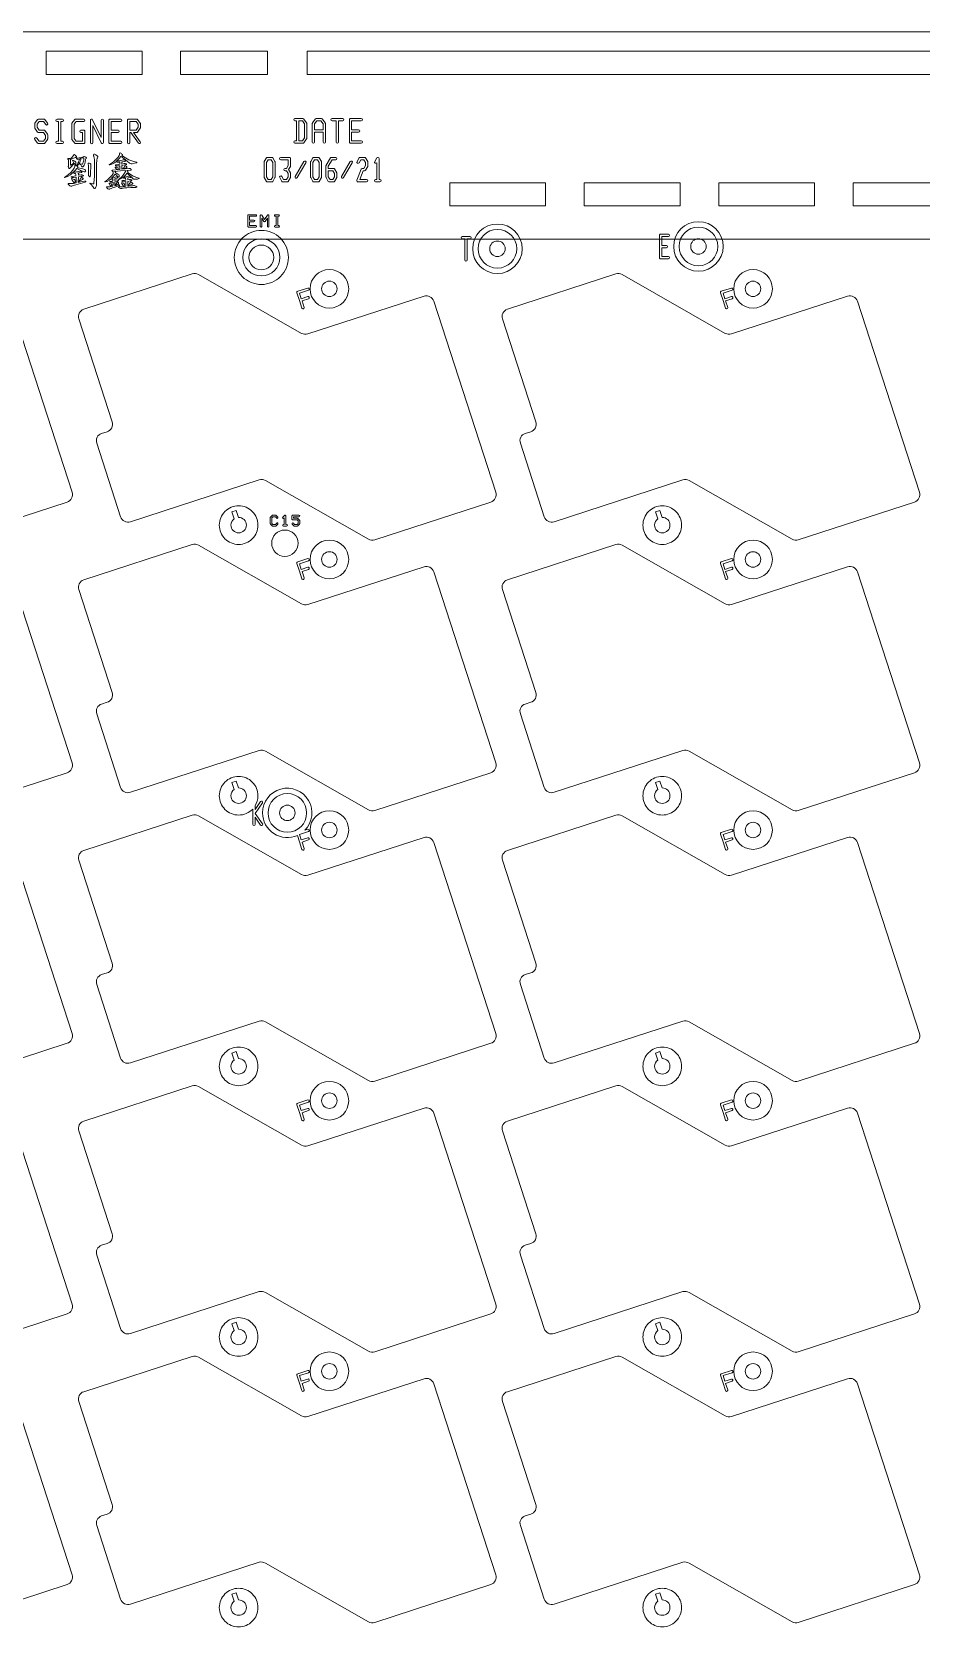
# Model space of a CAD drawing. Extents: x 3811 to 4077, y -444 to -307.
# Drawn here: x 4050.78 to 4056.54, y -376.53 to -366.2 of the extents above; entities that cross this region are included whole.
import ezdxf

# ---------------------------------------------------------------- set-up
doc = ezdxf.new("R2010")
doc.units = 0
doc.layers.get('0').update_dxf_attribs({"lineweight": 9})
doc.layers.add('備註', color=1, linetype='Continuous', lineweight=9)

msp = doc.modelspace()

# ---------------------------------------------------------------- linework, layer by layer
for p, q in [((4050.965, -366.927), (4050.948, -366.927)), ((4052.503, -366.924), (4052.486, -366.924)), ((4052.37, -367.467), (4052.358, -367.467))]:
    msp.add_line(p, q)
at = {"linetype": 'Continuous'}
for points in [[(4065.137, -366.205), (4039.737, -366.205), (4039.737, -366.48, -0.414215), (4039.862, -366.605, -0.414215), (4039.737, -366.73), (4039.737, -367.205, 0.044688), (4039.687, -367.246), (4039.687, -367.764, 0.044688), (4039.737, -367.804), (4039.737, -386.205, 0.044688), (4039.687, -386.246), (4039.687, -386.764, 0.044688), (4039.737, -386.804), (4039.737, -405.205, 0.044688)], [(4050.948, -366.927, -1), (4050.948, -366.912), (4050.957, -366.912), (4050.957, -366.783), (4050.948, -366.783, -1), (4050.948, -366.768), (4050.965, -366.768), (4050.982, -366.768, -1), (4050.982, -366.783), (4050.972, -366.783), (4050.972, -366.912), (4050.982, -366.912, -1), (4050.982, -366.927), (4050.965, -366.927)], [(4051.163, -366.92), (4051.163, -366.776, -0.798609), (4051.177, -366.773), (4051.232, -366.887)], [(4051.178, -366.809), (4051.178, -366.92, -1), (4051.163, -366.92)], [(4051.232, -366.887), (4051.232, -366.776, -1), (4051.247, -366.776), (4051.247, -366.92, -0.798609), (4051.233, -366.923), (4051.178, -366.809)], [(4051.403, -366.92), (4051.403, -366.848), (4051.403, -366.776, -0.414241), (4051.41, -366.768), (4051.462, -366.768, -0.241871), (4051.468, -366.771), (4051.486, -366.795, -0.159337), (4051.487, -366.8), (4051.487, -366.824, -0.159331), (4051.486, -366.828), (4051.468, -366.852, -0.241867), (4051.462, -366.855), (4051.442, -366.855)], [(4052.486, -366.924, -1), (4052.486, -366.909), (4052.496, -366.909), (4052.496, -366.78), (4052.486, -366.78, -1), (4052.486, -366.765), (4052.503, -366.765), (4052.538, -366.765, -0.241871), (4052.544, -366.768), (4052.561, -366.792, -0.159337), (4052.563, -366.796), (4052.563, -366.893, -0.159331), (4052.561, -366.897), (4052.544, -366.921, -0.241867), (4052.538, -366.924), (4052.503, -366.924)], [(4052.598, -366.917), (4052.598, -366.845), (4052.598, -366.796, -0.159331), (4052.6, -366.792), (4052.617, -366.768, -0.241867), (4052.623, -366.765), (4052.658, -366.765, -0.241871), (4052.664, -366.768), (4052.681, -366.792, -0.159337), (4052.683, -366.796), (4052.683, -366.845)], [(4051.442, -366.855), (4051.486, -366.915, -1), (4051.474, -366.924), (4051.424, -366.855), (4051.418, -366.855), (4051.418, -366.92, -1), (4051.403, -366.92)], [(4052.683, -366.845), (4052.683, -366.917, -1), (4052.668, -366.917), (4052.668, -366.852), (4052.613, -366.852), (4052.613, -366.917, -1), (4052.598, -366.917)], [(4051.018, -367.026), (4051.018, -367.024), (4051.019, -367.023), (4051.023, -367.023), (4051.028, -367.024), (4051.032, -367.027), (4051.04, -367.02), (4051.043, -367.017, 0.089149), (4051.056, -366.999), (4051.057, -366.998), (4051.059, -366.998), (4051.064, -367.001), (4051.07, -367.006), (4051.074, -367.01), (4051.074, -367.013), (4051.071, -367.015, -0.051162), (4051.065, -367.017), (4051.05, -367.024), (4051.04, -367.028), (4051.035, -367.03, -0.042624), (4051.035, -367.034), (4051.034, -367.052), (4051.034, -367.065), (4051.035, -367.066), (4051.037, -367.066), (4051.049, -367.057), (4051.057, -367.051), (4051.051, -367.042), (4051.049, -367.039), (4051.048, -367.038), (4051.048, -367.036), (4051.049, -367.036), (4051.049, -367.036, -0.080511), (4051.055, -367.037, -0.087223), (4051.068, -367.046, -0.219546), (4051.07, -367.054), (4051.07, -367.057, -0.222353), (4051.066, -367.062), (4051.065, -367.062), (4051.064, -367.061), (4051.062, -367.059), (4051.059, -367.055)], [(4051.059, -367.055), (4051.033, -367.084), (4051.031, -367.086), (4051.028, -367.088), (4051.025, -367.088), (4051.023, -367.087, -0.049835), (4051.021, -367.082), (4051.019, -367.078, -0.143329), (4051.02, -367.074), (4051.021, -367.073), (4051.022, -367.064), (4051.022, -367.039), (4051.021, -367.032), (4051.019, -367.029), (4051.018, -367.027), (4051.018, -367.026)], [(4051.073, -367.024), (4051.073, -367.023), (4051.073, -367.022), (4051.075, -367.022), (4051.08, -367.022), (4051.09, -367.02), (4051.105, -367.016), (4051.116, -367.013), (4051.121, -367.01), (4051.122, -367.01), (4051.123, -367.01, -0.039529), (4051.134, -367.015), (4051.137, -367.019), (4051.137, -367.021), (4051.136, -367.022), (4051.134, -367.025), (4051.132, -367.03), (4051.13, -367.044), (4051.127, -367.057), (4051.124, -367.066), (4051.119, -367.072), (4051.117, -367.074, -0.178377), (4051.11, -367.077), (4051.107, -367.074), (4051.106, -367.072, 0.063091), (4051.095, -367.058), (4051.095, -367.057), (4051.096, -367.057), (4051.096, -367.057), (4051.108, -367.06), (4051.111, -367.06), (4051.112, -367.059), (4051.114, -367.055), (4051.117, -367.047), (4051.119, -367.041, 0.066167), (4051.12, -367.022), (4051.118, -367.02), (4051.113, -367.02), (4051.104, -367.022), (4051.098, -367.023)], [(4051.098, -367.023), (4051.1, -367.026), (4051.102, -367.028), (4051.102, -367.03, -0.138676), (4051.101, -367.032), (4051.099, -367.036), (4051.098, -367.04), (4051.095, -367.049), (4051.093, -367.053, -0.107401), (4051.083, -367.065), (4051.081, -367.067), (4051.077, -367.07), (4051.074, -367.07), (4051.073, -367.069), (4051.073, -367.069), (4051.074, -367.068), (4051.074, -367.068, 0.08446), (4051.083, -367.054, 0.084161), (4051.09, -367.036), (4051.091, -367.033), (4051.092, -367.027), (4051.092, -367.026)], [(4051.092, -367.026), (4051.087, -367.028, -0.271882), (4051.077, -367.027), (4051.075, -367.025), (4051.073, -367.024)], [(4051.332, -367.042), (4051.319, -367.051), (4051.301, -367.06), (4051.289, -367.065), (4051.285, -367.065), (4051.284, -367.064), (4051.284, -367.063), (4051.285, -367.062), (4051.294, -367.058), (4051.312, -367.044), (4051.33, -367.028), (4051.342, -367.014), (4051.349, -367.004), (4051.351, -366.997), (4051.351, -366.99), (4051.353, -366.987), (4051.355, -366.987, -0.191411), (4051.37, -366.998), (4051.37, -367), (4051.369, -367.002), (4051.366, -367.005)], [(4051.332, -367.041), (4051.334, -367.041), (4051.336, -367.04, 0.033993), (4051.361, -367.036, 0.049633), (4051.376, -367.032, -0.211158), (4051.387, -367.035), (4051.389, -367.035), (4051.391, -367.037), (4051.391, -367.039), (4051.39, -367.041), (4051.388, -367.041), (4051.386, -367.042), (4051.372, -367.045), (4051.367, -367.045), (4051.366, -367.059)], [(4052.887, -367.164), (4052.915, -367.093, -0.310671), (4052.922, -367.088), (4052.932, -367.088), (4052.943, -367.069), (4052.943, -367.049), (4052.932, -367.031), (4052.913, -367.031), (4052.901, -367.051, -1), (4052.888, -367.043), (4052.902, -367.02, -0.267143), (4052.908, -367.016), (4052.936, -367.016, -0.267143), (4052.943, -367.02), (4052.957, -367.043, -0.13403), (4052.958, -367.047), (4052.958, -367.071, -0.13403), (4052.957, -367.075), (4052.943, -367.099, -0.267143), (4052.936, -367.103), (4052.928, -367.103), (4052.905, -367.16)], [(4053.002, -367.043), (4053.016, -367.02, -0.76611), (4053.03, -367.023), (4053.03, -367.16), (4053.036, -367.16, -1), (4053.036, -367.175), (4053.022, -367.175)], [(4050.995, -367.147), (4050.995, -367.146), (4050.996, -367.145), (4050.998, -367.144), (4051.005, -367.139), (4051.021, -367.127), (4051.036, -367.113), (4051.049, -367.098), (4051.058, -367.085), (4051.062, -367.076), (4051.062, -367.069), (4051.063, -367.067), (4051.066, -367.067, -0.069746), (4051.077, -367.073), (4051.082, -367.078), (4051.082, -367.081), (4051.08, -367.083), (4051.079, -367.084)], [(4051.084, -367.178), (4051.109, -367.173), (4051.125, -367.169), (4051.129, -367.169), (4051.133, -367.17), (4051.133, -367.174), (4051.129, -367.176), (4051.068, -367.193), (4051.068, -367.193), (4051.051, -367.198), (4051.047, -367.2), (4051.044, -367.202), (4051.04, -367.203), (4051.036, -367.203), (4051.031, -367.2), (4051.023, -367.194), (4051.019, -367.189), (4051.019, -367.186), (4051.021, -367.185), (4051.024, -367.185), (4051.034, -367.186, 0.046266), (4051.072, -367.181), (4051.071, -367.144), (4051.054, -367.147), (4051.049, -367.147, -0.048013), (4051.041, -367.145), (4051.039, -367.143), (4051.039, -367.141), (4051.043, -367.14), (4051.046, -367.139), (4051.059, -367.137), (4051.07, -367.135), (4051.07, -367.13, 0.189317), (4051.067, -367.122), (4051.066, -367.12), (4051.066, -367.12), (4051.061, -367.12, -0.232911), (4051.051, -367.116), (4051.051, -367.114)], [(4051.079, -367.084), (4051.107, -367.088), (4051.12, -367.092), (4051.127, -367.095), (4051.13, -367.097, -0.200226), (4051.133, -367.108), (4051.13, -367.11), (4051.126, -367.11), (4051.124, -367.11), (4051.117, -367.107), (4051.101, -367.1), (4051.093, -367.096), (4051.075, -367.088), (4051.064, -367.101), (4051.051, -367.114)], [(4051.051, -367.114), (4051.053, -367.113), (4051.056, -367.113, 0.034872), (4051.079, -367.109, 0.050913), (4051.094, -367.105, -0.213542), (4051.104, -367.107), (4051.106, -367.108), (4051.108, -367.11), (4051.108, -367.112), (4051.106, -367.113), (4051.105, -367.113), (4051.103, -367.114), (4051.089, -367.117), (4051.083, -367.118)], [(4051.086, -367.132), (4051.102, -367.128), (4051.103, -367.128, -0.060866), (4051.115, -367.131), (4051.118, -367.133), (4051.118, -367.135), (4051.114, -367.137, -0.065475), (4051.106, -367.138), (4051.086, -367.141), (4051.084, -367.178)], [(4051.327, -367.119, -0.037392), (4051.341, -367.124), (4051.347, -367.127), (4051.349, -367.13, -0.206306), (4051.35, -367.138, -0.221817), (4051.347, -367.142), (4051.345, -367.142), (4051.343, -367.141), (4051.342, -367.141, -0.102773), (4051.332, -367.132), (4051.323, -367.124), (4051.311, -367.139), (4051.3, -367.151)], [(4051.405, -367.161), (4051.417, -367.159), (4051.417, -367.159, -0.060871), (4051.429, -367.162), (4051.432, -367.163), (4051.432, -367.165, -0.126485), (4051.421, -367.168), (4051.405, -367.171), (4051.405, -367.202, 0.03047), (4051.435, -367.199), (4051.444, -367.197), (4051.446, -367.197), (4051.451, -367.199, -0.14816), (4051.463, -367.206), (4051.463, -367.209), (4051.458, -367.211), (4051.425, -367.21), (4051.399, -367.212, 0.061795), (4051.367, -367.217), (4051.364, -367.218, -0.139723), (4051.354, -367.215), (4051.35, -367.213), (4051.346, -367.21), (4051.346, -367.208), (4051.349, -367.207), (4051.36, -367.207), (4051.373, -367.206), (4051.385, -367.204), (4051.392, -367.203), (4051.393, -367.188), (4051.393, -367.172), (4051.382, -367.174), (4051.377, -367.174), (4051.374, -367.173), (4051.37, -367.172), (4051.367, -367.17), (4051.367, -367.168), (4051.371, -367.166), (4051.384, -367.165), (4051.392, -367.164), (4051.391, -367.151), (4051.388, -367.151), (4051.382, -367.151), (4051.377, -367.15), (4051.374, -367.148), (4051.373, -367.147), (4051.371, -367.148), (4051.358, -367.155), (4051.35, -367.159), (4051.347, -367.159), (4051.346, -367.159), (4051.346, -367.158), (4051.346, -367.157), (4051.352, -367.154), (4051.364, -367.143), (4051.376, -367.13), (4051.384, -367.119), (4051.387, -367.114, 0.187366), (4051.39, -367.101)], [(4051.366, -367.059), (4051.382, -367.056), (4051.382, -367.056, -0.060909), (4051.394, -367.058), (4051.397, -367.06), (4051.397, -367.062), (4051.394, -367.064, -0.079211), (4051.386, -367.065), (4051.366, -367.068), (4051.366, -367.093), (4051.411, -367.087), (4051.414, -367.087), (4051.42, -367.089), (4051.424, -367.092), (4051.428, -367.095), (4051.428, -367.098), (4051.424, -367.099), (4051.399, -367.1)], [(4051.376, -367.145, 0.032472), (4051.398, -367.141, 0.045883), (4051.412, -367.138, -0.208287), (4051.422, -367.14), (4051.423, -367.141), (4051.425, -367.143), (4051.425, -367.144), (4051.424, -367.145), (4051.422, -367.146), (4051.421, -367.146), (4051.406, -367.149), (4051.405, -367.161)], [(4053.022, -367.175), (4053.008, -367.175, -1), (4053.008, -367.16), (4053.015, -367.16), (4053.015, -367.051, -0.979801), (4053.002, -367.043)], [(4051.321, -367.2), (4051.345, -367.194), (4051.349, -367.194), (4051.351, -367.196), (4051.351, -367.198), (4051.349, -367.2), (4051.306, -367.214), (4051.306, -367.214, 0.035655), (4051.29, -367.22), (4051.288, -367.221), (4051.285, -367.222), (4051.282, -367.222), (4051.277, -367.22), (4051.27, -367.214), (4051.267, -367.209), (4051.267, -367.207), (4051.269, -367.206), (4051.271, -367.206), (4051.278, -367.206, 0.075999), (4051.288, -367.206), (4051.309, -367.202), (4051.31, -367.189), (4051.31, -367.176, -0.087316), (4051.294, -367.177), (4051.291, -367.176), (4051.289, -367.174), (4051.289, -367.172), (4051.292, -367.171), (4051.295, -367.171), (4051.309, -367.168), (4051.309, -367.157), (4051.305, -367.157), (4051.302, -367.157), (4051.298, -367.157), (4051.295, -367.156), (4051.294, -367.156), (4051.286, -367.163), (4051.271, -367.171), (4051.261, -367.175), (4051.257, -367.175), (4051.256, -367.175)], [(4051.3, -367.151, 0.047341), (4051.323, -367.144), (4051.327, -367.142), (4051.328, -367.142), (4051.335, -367.144), (4051.338, -367.145), (4051.34, -367.146), (4051.34, -367.148), (4051.337, -367.15), (4051.325, -367.153), (4051.322, -367.154), (4051.321, -367.165)], [(4051.321, -367.165, -0.028013), (4051.332, -367.162), (4051.339, -367.164), (4051.342, -367.165), (4051.344, -367.166), (4051.344, -367.168), (4051.341, -367.17, -0.054649), (4051.335, -367.171), (4051.321, -367.174), (4051.321, -367.2)], [(4052.905, -367.16), (4052.95, -367.16, -1), (4052.95, -367.175), (4052.894, -367.175, -0.529907), (4052.887, -367.164)], [(4052.262, -367.462), (4052.262, -367.392, -0.742416), (4052.271, -367.39), (4052.29, -367.418)], [(4052.272, -367.409), (4052.272, -367.462, -1), (4052.262, -367.462)], [(4052.308, -367.409), (4052.294, -367.43, -0.535214), (4052.286, -367.43), (4052.272, -367.409)], [(4052.29, -367.418), (4052.309, -367.39, -0.742402), (4052.318, -367.392), (4052.318, -367.462, -1), (4052.308, -367.462), (4052.308, -367.409)], [(4052.358, -367.467, -1), (4052.358, -367.457), (4052.365, -367.457), (4052.365, -367.397), (4052.358, -367.397, -1), (4052.358, -367.387), (4052.37, -367.387), (4052.381, -367.387, -1), (4052.381, -367.397), (4052.375, -367.397), (4052.375, -367.457), (4052.381, -367.457, -1), (4052.381, -367.467), (4052.37, -367.467)], [(4052.417, -369.347), (4052.416, -369.349, -1), (4052.408, -369.342)], [(4052.422, -369.4), (4052.412, -369.4, -1), (4052.412, -369.39), (4052.417, -369.39), (4052.417, -369.347)], [(4052.408, -369.342), (4052.418, -369.332, -0.669786), (4052.427, -369.335), (4052.427, -369.39), (4052.432, -369.39, -1), (4052.432, -369.4), (4052.422, -369.4)], [(4051.997, -371.144, -0.414215), (4052.122, -371.019, -0.414215), (4052.247, -371.144, -0.140407), (4052.228, -371.21), (4052.228, -371.234)], [(4052.213, -371.23, -0.206851), (4052.122, -371.269, -0.414215), (4051.997, -371.144)], [(4052.228, -371.282), (4052.228, -371.33, -1), (4052.213, -371.33), (4052.213, -371.23)], [(4052.228, -371.234), (4052.264, -371.181, -1), (4052.276, -371.19), (4052.229, -371.258), (4052.276, -371.325, -1), (4052.264, -371.334), (4052.228, -371.282)]]:
    msp.add_lwpolyline(points, format="xyb", dxfattribs=at)
for points in [[(4050.877, -366.48), (4050.877, -366.33), (4051.497, -366.33), (4051.497, -366.48)], [(4051.747, -366.48), (4051.747, -366.33), (4052.309, -366.33), (4052.309, -366.48)], [(4052.565, -366.48), (4052.565, -366.33), (4064.437, -366.33), (4064.437, -366.48)], [(4051.418, -366.84), (4051.459, -366.84), (4051.472, -366.821), (4051.472, -366.802), (4051.459, -366.783), (4051.418, -366.783)], [(4052.511, -366.909), (4052.534, -366.909), (4052.548, -366.89), (4052.548, -366.799), (4052.534, -366.78), (4052.511, -366.78)], [(4052.613, -366.837), (4052.668, -366.837), (4052.668, -366.799), (4052.654, -366.78), (4052.627, -366.78), (4052.613, -366.799)], [(4052.302, -367.141), (4052.313, -367.16), (4052.332, -367.16), (4052.343, -367.141), (4052.343, -367.049), (4052.332, -367.031), (4052.313, -367.031), (4052.302, -367.049)], [(4052.602, -367.141), (4052.613, -367.16), (4052.632, -367.16), (4052.643, -367.141), (4052.643, -367.049), (4052.632, -367.031), (4052.613, -367.031), (4052.602, -367.049)], [(4052.702, -367.141), (4052.713, -367.16), (4052.732, -367.16), (4052.743, -367.141), (4052.743, -367.121), (4052.732, -367.103), (4052.702, -367.103)], [(4051.04, -367.155), (4051.04, -367.155), (4051.04, -367.154), (4051.041, -367.153), (4051.044, -367.153), (4051.047, -367.154), (4051.052, -367.156), (4051.058, -367.159), (4051.06, -367.16), (4051.062, -367.162), (4051.064, -367.167), (4051.064, -367.174), (4051.06, -367.178), (4051.056, -367.178), (4051.054, -367.177), (4051.051, -367.173), (4051.045, -367.164)], [(4051.283, -367.186), (4051.283, -367.185), (4051.283, -367.185), (4051.284, -367.184), (4051.286, -367.184), (4051.288, -367.184), (4051.297, -367.187), (4051.298, -367.188), (4051.3, -367.189), (4051.301, -367.192), (4051.301, -367.197), (4051.298, -367.2), (4051.295, -367.2), (4051.293, -367.199), (4051.291, -367.197), (4051.284, -367.186)], [(4051.364, -367.183), (4051.364, -367.183), (4051.365, -367.182), (4051.366, -367.181), (4051.367, -367.181), (4051.37, -367.181), (4051.379, -367.185), (4051.381, -367.186), (4051.382, -367.187), (4051.384, -367.19), (4051.384, -367.196), (4051.381, -367.2), (4051.377, -367.2), (4051.375, -367.199), (4051.372, -367.196), (4051.368, -367.19)], [(4053.487, -367.33), (4053.487, -367.18), (4054.107, -367.18), (4054.107, -367.33)], [(4054.357, -367.33), (4054.357, -367.18), (4054.977, -367.18), (4054.977, -367.33)], [(4055.227, -367.33), (4055.227, -367.18), (4055.847, -367.18), (4055.847, -367.33)], [(4056.097, -367.33), (4056.097, -367.18), (4056.717, -367.18), (4056.717, -367.33)]]:
    msp.add_lwpolyline(points, close=True, dxfattribs=at)
for points in [[(4050.803, -366.824), (4050.803, -366.8, -0.159331), (4050.804, -366.795), (4050.822, -366.771, -0.241867), (4050.828, -366.768), (4050.862, -366.768, -0.241871), (4050.868, -366.771), (4050.886, -366.795, -1), (4050.874, -366.804), (4050.859, -366.783), (4050.831, -366.783), (4050.818, -366.802), (4050.818, -366.821), (4050.831, -366.84), (4050.862, -366.84, -0.241871), (4050.868, -366.843), (4050.886, -366.867, -0.159345), (4050.887, -366.872), (4050.887, -366.896, -0.159331), (4050.886, -366.9), (4050.868, -366.924, -0.241867), (4050.862, -366.927), (4050.828, -366.927, -0.241871), (4050.822, -366.924), (4050.804, -366.9, -1), (4050.816, -366.891), (4050.831, -366.912), (4050.859, -366.912), (4050.872, -366.893), (4050.872, -366.874), (4050.859, -366.855), (4050.828, -366.855, -0.241871), (4050.822, -366.852), (4050.804, -366.828, -0.159337)], [(4051.043, -366.896), (4051.043, -366.8, -0.159331), (4051.044, -366.795), (4051.062, -366.771, -0.241867), (4051.068, -366.768), (4051.12, -366.768, -1), (4051.12, -366.783), (4051.071, -366.783), (4051.058, -366.802), (4051.058, -366.893), (4051.071, -366.912), (4051.112, -366.912), (4051.112, -366.855), (4051.102, -366.855, -1), (4051.102, -366.84), (4051.12, -366.84, -0.414241), (4051.127, -366.848), (4051.127, -366.92, -0.414241), (4051.12, -366.927), (4051.068, -366.927, -0.241871), (4051.062, -366.924), (4051.044, -366.9, -0.159337)], [(4051.283, -366.92), (4051.283, -366.848), (4051.283, -366.776, -0.414241), (4051.29, -366.768), (4051.36, -366.768, -1), (4051.36, -366.783), (4051.298, -366.783), (4051.298, -366.84), (4051.342, -366.84, -1), (4051.342, -366.855), (4051.298, -366.855), (4051.298, -366.912), (4051.36, -366.912, -1), (4051.36, -366.927), (4051.29, -366.927, -0.414241)], [(4052.726, -366.78, -1), (4052.726, -366.765), (4052.761, -366.765), (4052.795, -366.765, -1), (4052.795, -366.78), (4052.768, -366.78), (4052.768, -366.917, -1), (4052.753, -366.917), (4052.753, -366.78)], [(4052.838, -366.917), (4052.838, -366.845), (4052.838, -366.772, -0.414241), (4052.846, -366.765), (4052.915, -366.765, -1), (4052.915, -366.78), (4052.853, -366.78), (4052.853, -366.837), (4052.898, -366.837, -1), (4052.898, -366.852), (4052.853, -366.852), (4052.853, -366.909), (4052.915, -366.909, -1), (4052.915, -366.924), (4052.846, -366.924, -0.414241)], [(4051.159, -367.184), (4051.159, -367.183), (4051.16, -367.182), (4051.161, -367.182), (4051.169, -367.185), (4051.179, -367.188), (4051.183, -367.188), (4051.185, -367.186), (4051.186, -367.182), (4051.188, -367.159), (4051.189, -367.139), (4051.189, -367.094), (4051.189, -367.055), (4051.189, -367.032), (4051.187, -367.019), (4051.186, -367.011), (4051.185, -367.009, -0.02856), (4051.183, -367.001), (4051.183, -366.999), (4051.185, -366.996), (4051.19, -366.996), (4051.198, -366.999), (4051.207, -367.005), (4051.212, -367.01, -0.172216), (4051.209, -367.018), (4051.207, -367.022), (4051.205, -367.033), (4051.203, -367.057), (4051.202, -367.101), (4051.202, -367.16), (4051.203, -367.183), (4051.203, -367.196), (4051.2, -367.205), (4051.196, -367.214), (4051.192, -367.218), (4051.19, -367.218), (4051.186, -367.215), (4051.178, -367.204), (4051.168, -367.192), (4051.161, -367.186)], [(4052.287, -367.143), (4052.287, -367.047, -0.13403), (4052.288, -367.043), (4052.302, -367.02, -0.267143), (4052.308, -367.016), (4052.336, -367.016, -0.267143), (4052.343, -367.02), (4052.357, -367.043, -0.13403), (4052.358, -367.047), (4052.358, -367.143, -0.13403), (4052.357, -367.147), (4052.343, -367.171, -0.267143), (4052.336, -367.175), (4052.308, -367.175, -0.267143), (4052.302, -367.171), (4052.288, -367.147, -0.13403)], [(4052.388, -367.147, -1), (4052.401, -367.139), (4052.413, -367.16), (4052.432, -367.16), (4052.443, -367.141), (4052.443, -367.121), (4052.432, -367.103), (4052.422, -367.103, -1), (4052.422, -367.088), (4052.432, -367.088), (4052.443, -367.069), (4052.443, -367.031), (4052.394, -367.031, -1), (4052.394, -367.016), (4052.45, -367.016, -0.414239), (4052.458, -367.023), (4052.458, -367.071, -0.13403), (4052.457, -367.075), (4052.445, -367.095), (4052.457, -367.115, -0.13403), (4052.458, -367.119), (4052.458, -367.143, -0.13403), (4052.457, -367.147), (4052.443, -367.171, -0.267143), (4052.436, -367.175), (4052.408, -367.175, -0.267143), (4052.402, -367.171)], [(4052.587, -367.143), (4052.587, -367.047, -0.13403), (4052.588, -367.043), (4052.602, -367.02, -0.267143), (4052.608, -367.016), (4052.636, -367.016, -0.267143), (4052.643, -367.02), (4052.657, -367.043, -0.13403), (4052.658, -367.047), (4052.658, -367.143, -0.13403), (4052.657, -367.147), (4052.643, -367.171, -0.267143), (4052.636, -367.175), (4052.608, -367.175, -0.267143), (4052.602, -367.171), (4052.588, -367.147, -0.13403)], [(4052.687, -367.143), (4052.687, -367.095), (4052.687, -367.071, -0.13403), (4052.688, -367.067), (4052.716, -367.02, -0.267143), (4052.722, -367.016), (4052.75, -367.016, -1), (4052.75, -367.031), (4052.727, -367.031), (4052.702, -367.073), (4052.702, -367.088), (4052.736, -367.088, -0.267143), (4052.743, -367.091), (4052.757, -367.115, -0.13403), (4052.758, -367.119), (4052.758, -367.143, -0.13403), (4052.757, -367.147), (4052.743, -367.171, -0.267143), (4052.736, -367.175), (4052.708, -367.175, -0.267143), (4052.702, -367.171), (4052.688, -367.147, -0.13403)], [(4051.148, -367.057), (4051.148, -367.054), (4051.149, -367.053), (4051.15, -367.053, -0.056339), (4051.162, -367.056), (4051.165, -367.059), (4051.165, -367.06), (4051.164, -367.129, -0.144479), (4051.162, -367.137), (4051.161, -367.139), (4051.159, -367.141), (4051.157, -367.141), (4051.155, -367.138), (4051.152, -367.134), (4051.151, -367.13, -0.056016), (4051.152, -367.125), (4051.152, -367.106), (4051.151, -367.079, 0.058533), (4051.148, -367.059)], [(4051.324, -367.081), (4051.324, -367.08), (4051.324, -367.079), (4051.325, -367.079), (4051.327, -367.079), (4051.334, -367.08, -0.115708), (4051.342, -367.083), (4051.343, -367.085), (4051.343, -367.09), (4051.34, -367.094), (4051.336, -367.094), (4051.334, -367.094), (4051.332, -367.092), (4051.324, -367.081)], [(4051.372, -367.09), (4051.372, -367.089), (4051.373, -367.089, 0.080047), (4051.381, -367.081, 0.081103), (4051.387, -367.07), (4051.387, -367.07), (4051.389, -367.07), (4051.392, -367.072), (4051.397, -367.075), (4051.399, -367.078), (4051.399, -367.081), (4051.398, -367.082, -0.046548), (4051.394, -367.083), (4051.374, -367.09), (4051.373, -367.09)], [(4052.488, -367.139), (4052.544, -367.043, -1), (4052.557, -367.051), (4052.501, -367.147, -1)], [(4052.788, -367.139), (4052.844, -367.043, -1), (4052.857, -367.051), (4052.801, -367.147, -1)], [(4051.089, -367.171), (4051.089, -367.17), (4051.09, -367.17), (4051.09, -367.169, 0.039589), (4051.098, -367.158, 0.08569), (4051.104, -367.145), (4051.105, -367.144), (4051.106, -367.144, -0.113426), (4051.117, -367.152), (4051.117, -367.154), (4051.116, -367.156), (4051.115, -367.156), (4051.112, -367.159), (4051.093, -367.17, -0.176443), (4051.09, -367.171)], [(4051.326, -367.194), (4051.326, -367.194), (4051.326, -367.193), (4051.326, -367.193, 0.070576), (4051.331, -367.186, 0.062162), (4051.335, -367.176), (4051.335, -367.175), (4051.336, -367.175), (4051.34, -367.177), (4051.344, -367.18), (4051.346, -367.183), (4051.346, -367.185), (4051.345, -367.186, -0.05809), (4051.342, -367.187), (4051.327, -367.195), (4051.326, -367.195)], [(4051.41, -367.196), (4051.41, -367.195), (4051.41, -367.195), (4051.411, -367.194, 0.07415), (4051.417, -367.186, 0.067511), (4051.422, -367.175), (4051.422, -367.174), (4051.424, -367.174), (4051.428, -367.176), (4051.434, -367.181), (4051.437, -367.185), (4051.437, -367.187), (4051.435, -367.188, -0.045982), (4051.432, -367.189), (4051.412, -367.197), (4051.41, -367.197)], [(4052.182, -367.462), (4052.182, -367.427), (4052.182, -367.392, -0.414253), (4052.187, -367.387), (4052.233, -367.387, -1), (4052.233, -367.397), (4052.192, -367.397), (4052.192, -367.422), (4052.221, -367.422, -1), (4052.221, -367.432), (4052.192, -367.432), (4052.192, -367.457), (4052.233, -367.457, -1), (4052.233, -367.467), (4052.187, -367.467, -0.414253)], [(4052.094, -367.663, -0.414215), (4052.269, -367.488, -0.414215), (4052.444, -367.663, -0.414215), (4052.269, -367.838, -0.414215)], [(4053.568, -367.543, -1), (4053.568, -367.528), (4053.593, -367.528), (4053.618, -367.528, -1), (4053.618, -367.543), (4053.6, -367.543), (4053.6, -367.679, -1), (4053.585, -367.679), (4053.585, -367.543)], [(4054.844, -367.665), (4054.844, -367.593), (4054.844, -367.521, -0.414241), (4054.852, -367.513), (4054.902, -367.513, -1), (4054.902, -367.528), (4054.859, -367.528), (4054.859, -367.585), (4054.889, -367.585, -1), (4054.889, -367.6), (4054.859, -367.6), (4054.859, -367.657), (4054.902, -367.657, -1), (4054.902, -367.672), (4054.852, -367.672, -0.414241)], [(4055.046, -367.592, -0.414217), (4055.096, -367.542, -0.414217), (4055.146, -367.592, -0.414217), (4055.096, -367.642, -0.414217)], [(4053.746, -367.607, -0.414217), (4053.796, -367.557, -0.414217), (4053.846, -367.607, -0.414217), (4053.796, -367.657, -0.414217)], [(4048.348, -368.061, -0.41422), (4048.38, -367.998), (4049.082, -367.77, -0.211093), (4049.122, -367.774), (4049.789, -368.154, 0.211093), (4049.829, -368.158), (4050.581, -367.914, -0.41422), (4050.644, -367.946), (4051.045, -369.182, -0.414215), (4051.013, -369.245), (4050.262, -369.49, -0.211093), (4050.222, -369.485), (4049.555, -369.106, 0.211091), (4049.515, -369.101), (4048.682, -369.372, -0.414218), (4048.619, -369.34), (4048.464, -368.864, -0.414217), (4048.496, -368.801), (4048.532, -368.79, 0.414216), (4048.564, -368.727)], [(4051.088, -368.061, -0.41422), (4051.12, -367.998), (4051.822, -367.77, -0.211093), (4051.862, -367.774), (4052.529, -368.154, 0.211093), (4052.569, -368.158), (4053.321, -367.914, -0.41422), (4053.384, -367.946), (4053.785, -369.182, -0.414215), (4053.753, -369.245), (4053.002, -369.49, -0.211093), (4052.962, -369.485), (4052.295, -369.106, 0.211091), (4052.255, -369.101), (4051.422, -369.372, -0.414218), (4051.359, -369.34), (4051.204, -368.864, -0.414217), (4051.236, -368.801), (4051.272, -368.79, 0.414216), (4051.304, -368.727)], [(4052.499, -367.892, -0.414237), (4052.504, -367.882), (4052.57, -367.861, -1), (4052.574, -367.875), (4052.515, -367.894), (4052.527, -367.93), (4052.569, -367.916, -1), (4052.574, -367.93), (4052.532, -367.944), (4052.545, -367.986, -1), (4052.531, -367.991), (4052.515, -367.942), (4052.515, -367.942)], [(4052.659, -367.866, 0.414217), (4052.709, -367.916, 0.414217), (4052.759, -367.866, 0.414217), (4052.709, -367.816, 0.414217)], [(4053.828, -368.061, -0.41422), (4053.86, -367.998), (4054.562, -367.77, -0.211093), (4054.602, -367.774), (4055.269, -368.154, 0.211093), (4055.309, -368.158), (4056.061, -367.914, -0.41422), (4056.124, -367.946), (4056.525, -369.182, -0.414215), (4056.493, -369.245), (4055.742, -369.49, -0.211093), (4055.702, -369.485), (4055.035, -369.106, 0.211091), (4054.995, -369.101), (4054.162, -369.372, -0.414218), (4054.099, -369.34), (4053.944, -368.864, -0.414217), (4053.976, -368.801), (4054.012, -368.79, 0.414216), (4054.044, -368.727)], [(4055.239, -367.892, -0.414237), (4055.244, -367.882), (4055.31, -367.861, -1), (4055.314, -367.875), (4055.255, -367.894), (4055.267, -367.93), (4055.309, -367.916, -1), (4055.314, -367.93), (4055.272, -367.944), (4055.285, -367.986, -1), (4055.271, -367.991), (4055.255, -367.942), (4055.255, -367.942)], [(4055.399, -367.866, 0.414217), (4055.449, -367.916, 0.414217), (4055.499, -367.866, 0.414217), (4055.449, -367.816, 0.414217)], [(4051.997, -369.394, -0.414215), (4052.122, -369.269, -0.414215), (4052.247, -369.394, -0.414215), (4052.122, -369.519, -0.414215)], [(4052.072, -369.394, 0.414217), (4052.122, -369.444, 0.414217), (4052.172, -369.394, 0.414217), (4052.122, -369.344, 0.002897), (4052.121, -369.344), (4052.107, -369.299), (4052.078, -369.308), (4052.093, -369.353, 0.242589)], [(4054.737, -369.394, -0.414215), (4054.862, -369.269, -0.414215), (4054.987, -369.394, -0.414215), (4054.862, -369.519, -0.414215)], [(4054.812, -369.394, 0.414217), (4054.862, -369.444, 0.414217), (4054.912, -369.394, 0.414217), (4054.862, -369.344, 0.002897), (4054.861, -369.344), (4054.847, -369.299), (4054.818, -369.308), (4054.833, -369.353, 0.242589)], [(4052.327, -369.385), (4052.327, -369.345, -0.200121), (4052.329, -369.342), (4052.338, -369.332, -0.200121), (4052.342, -369.33), (4052.362, -369.33, -0.200121), (4052.365, -369.332), (4052.375, -369.342, -1), (4052.368, -369.349), (4052.36, -369.34), (4052.344, -369.34), (4052.337, -369.347), (4052.337, -369.383), (4052.344, -369.39), (4052.36, -369.39), (4052.368, -369.381, -1), (4052.375, -369.388), (4052.365, -369.398, -0.200121), (4052.362, -369.4), (4052.342, -369.4, -0.200121), (4052.338, -369.398), (4052.329, -369.388, -0.200121)], [(4052.467, -369.355), (4052.467, -369.335, -0.414253), (4052.472, -369.33), (4052.512, -369.33, -1), (4052.512, -369.34), (4052.477, -369.34), (4052.477, -369.35), (4052.502, -369.35, -0.200121), (4052.505, -369.351), (4052.515, -369.361, -0.200121), (4052.517, -369.365), (4052.517, -369.385, -0.200121), (4052.515, -369.388), (4052.505, -369.398, -0.200121), (4052.502, -369.4), (4052.482, -369.4, -0.200121), (4052.478, -369.398), (4052.469, -369.388, -1), (4052.476, -369.381), (4052.484, -369.39), (4052.5, -369.39), (4052.507, -369.383), (4052.507, -369.367), (4052.5, -369.36), (4052.472, -369.36, -0.414253)], [(4052.336, -369.511, -0.414215), (4052.421, -369.426, -0.414215), (4052.506, -369.511, -0.414215), (4052.421, -369.596, -0.414215)], [(4048.348, -369.811, -0.41422), (4048.38, -369.748), (4049.082, -369.52, -0.211093), (4049.122, -369.524), (4049.789, -369.904, 0.211093), (4049.829, -369.908), (4050.581, -369.664, -0.41422), (4050.644, -369.696), (4051.045, -370.932, -0.414215), (4051.013, -370.995), (4050.262, -371.24, -0.211093), (4050.222, -371.235), (4049.555, -370.856, 0.211091), (4049.515, -370.851), (4048.682, -371.122, -0.414218), (4048.619, -371.09), (4048.464, -370.614, -0.414217), (4048.496, -370.551), (4048.532, -370.54, 0.414216), (4048.564, -370.477)], [(4051.088, -369.811, -0.41422), (4051.12, -369.748), (4051.822, -369.52, -0.211093), (4051.862, -369.524), (4052.529, -369.904, 0.211093), (4052.569, -369.908), (4053.321, -369.664, -0.41422), (4053.384, -369.696), (4053.785, -370.932, -0.414215), (4053.753, -370.995), (4053.002, -371.24, -0.211093), (4052.962, -371.235), (4052.295, -370.856, 0.211091), (4052.255, -370.851), (4051.422, -371.122, -0.414218), (4051.359, -371.09), (4051.204, -370.614, -0.414217), (4051.236, -370.551), (4051.272, -370.54, 0.414216), (4051.304, -370.477)], [(4052.499, -369.642, -0.414237), (4052.504, -369.632), (4052.57, -369.611, -1), (4052.574, -369.625), (4052.515, -369.644), (4052.527, -369.68), (4052.569, -369.666, -1), (4052.574, -369.68), (4052.532, -369.694), (4052.545, -369.736, -1), (4052.531, -369.741), (4052.515, -369.692), (4052.515, -369.692)], [(4052.659, -369.616, 0.414217), (4052.709, -369.666, 0.414217), (4052.759, -369.616, 0.414217), (4052.709, -369.566, 0.414217)], [(4053.828, -369.811, -0.41422), (4053.86, -369.748), (4054.562, -369.52, -0.211093), (4054.602, -369.524), (4055.269, -369.904, 0.211093), (4055.309, -369.908), (4056.061, -369.664, -0.41422), (4056.124, -369.696), (4056.525, -370.932, -0.414215), (4056.493, -370.995), (4055.742, -371.24, -0.211093), (4055.702, -371.235), (4055.035, -370.856, 0.211091), (4054.995, -370.851), (4054.162, -371.122, -0.414218), (4054.099, -371.09), (4053.944, -370.614, -0.414217), (4053.976, -370.551), (4054.012, -370.54, 0.414216), (4054.044, -370.477)], [(4055.239, -369.642, -0.414237), (4055.244, -369.632), (4055.31, -369.611, -1), (4055.314, -369.625), (4055.255, -369.644), (4055.267, -369.68), (4055.309, -369.666, -1), (4055.314, -369.68), (4055.272, -369.694), (4055.285, -369.736, -1), (4055.271, -369.741), (4055.255, -369.692), (4055.255, -369.692)], [(4055.399, -369.616, 0.414217), (4055.449, -369.666, 0.414217), (4055.499, -369.616, 0.414217), (4055.449, -369.566, 0.414217)], [(4052.072, -371.144, 0.414217), (4052.122, -371.194, 0.414217), (4052.172, -371.144, 0.414217), (4052.122, -371.094, 0.002897), (4052.121, -371.094), (4052.107, -371.049), (4052.078, -371.058), (4052.093, -371.103, 0.242589)], [(4054.737, -371.144, -0.414215), (4054.862, -371.019, -0.414215), (4054.987, -371.144, -0.414215), (4054.862, -371.269, -0.414215)], [(4054.812, -371.144, 0.414217), (4054.862, -371.194, 0.414217), (4054.912, -371.144, 0.414217), (4054.862, -371.094, 0.002897), (4054.861, -371.094), (4054.847, -371.049), (4054.818, -371.058), (4054.833, -371.103, 0.242589)], [(4052.277, -371.255, -1.492289), (4052.55, -371.367), (4052.57, -371.361, -1), (4052.574, -371.375), (4052.515, -371.394), (4052.527, -371.43), (4052.569, -371.416, -1), (4052.574, -371.43), (4052.532, -371.444), (4052.545, -371.486, -1), (4052.531, -371.491), (4052.515, -371.442), (4052.515, -371.442), (4052.502, -371.401, -0.543081)], [(4048.348, -371.561, -0.41422), (4048.38, -371.498), (4049.082, -371.27, -0.211093), (4049.122, -371.274), (4049.789, -371.654, 0.211093), (4049.829, -371.658), (4050.581, -371.414, -0.41422), (4050.644, -371.446), (4051.045, -372.682, -0.414215), (4051.013, -372.745), (4050.262, -372.99, -0.211093), (4050.222, -372.985), (4049.555, -372.606, 0.211091), (4049.515, -372.601), (4048.682, -372.872, -0.414218), (4048.619, -372.84), (4048.464, -372.364, -0.414217), (4048.496, -372.301), (4048.532, -372.29, 0.414216), (4048.564, -372.227)], [(4051.088, -371.561, -0.41422), (4051.12, -371.498), (4051.822, -371.27, -0.211093), (4051.862, -371.274), (4052.529, -371.654, 0.211093), (4052.569, -371.658), (4053.321, -371.414, -0.41422), (4053.384, -371.446), (4053.785, -372.682, -0.414215), (4053.753, -372.745), (4053.002, -372.99, -0.211093), (4052.962, -372.985), (4052.295, -372.606, 0.211091), (4052.255, -372.601), (4051.422, -372.872, -0.414218), (4051.359, -372.84), (4051.204, -372.364, -0.414217), (4051.236, -372.301), (4051.272, -372.29, 0.414216), (4051.304, -372.227)], [(4052.387, -371.255, -0.414217), (4052.437, -371.205, -0.414217), (4052.487, -371.255, -0.414217), (4052.437, -371.305, -0.414217)], [(4053.828, -371.561, -0.41422), (4053.86, -371.498), (4054.562, -371.27, -0.211093), (4054.602, -371.274), (4055.269, -371.654, 0.211093), (4055.309, -371.658), (4056.061, -371.414, -0.41422), (4056.124, -371.446), (4056.525, -372.682, -0.414215), (4056.493, -372.745), (4055.742, -372.99, -0.211093), (4055.702, -372.985), (4055.035, -372.606, 0.211091), (4054.995, -372.601), (4054.162, -372.872, -0.414218), (4054.099, -372.84), (4053.944, -372.364, -0.414217), (4053.976, -372.301), (4054.012, -372.29, 0.414216), (4054.044, -372.227)], [(4052.659, -371.366, 0.414217), (4052.709, -371.416, 0.414217), (4052.759, -371.366, 0.414217), (4052.709, -371.316, 0.414217)], [(4055.239, -371.392, -0.414237), (4055.244, -371.382), (4055.31, -371.361, -1), (4055.314, -371.375), (4055.255, -371.394), (4055.267, -371.43), (4055.309, -371.416, -1), (4055.314, -371.43), (4055.272, -371.444), (4055.285, -371.486, -1), (4055.271, -371.491), (4055.255, -371.442), (4055.255, -371.442)], [(4055.399, -371.366, 0.414217), (4055.449, -371.416, 0.414217), (4055.499, -371.366, 0.414217), (4055.449, -371.316, 0.414217)], [(4051.997, -372.894, -0.414215), (4052.122, -372.769, -0.414215), (4052.247, -372.894, -0.414215), (4052.122, -373.019, -0.414215)], [(4052.072, -372.894, 0.414217), (4052.122, -372.944, 0.414217), (4052.172, -372.894, 0.414217), (4052.122, -372.844, 0.002897), (4052.121, -372.844), (4052.107, -372.799), (4052.078, -372.808), (4052.093, -372.853, 0.242589)], [(4054.737, -372.894, -0.414215), (4054.862, -372.769, -0.414215), (4054.987, -372.894, -0.414215), (4054.862, -373.019, -0.414215)], [(4054.812, -372.894, 0.414217), (4054.862, -372.944, 0.414217), (4054.912, -372.894, 0.414217), (4054.862, -372.844, 0.002897), (4054.861, -372.844), (4054.847, -372.799), (4054.818, -372.808), (4054.833, -372.853, 0.242589)], [(4048.348, -373.311, -0.41422), (4048.38, -373.248), (4049.082, -373.02, -0.211093), (4049.122, -373.024), (4049.789, -373.404, 0.211093), (4049.829, -373.408), (4050.581, -373.164, -0.41422), (4050.644, -373.196), (4051.045, -374.432, -0.414215), (4051.013, -374.495), (4050.262, -374.74, -0.211093), (4050.222, -374.735), (4049.555, -374.356, 0.211091), (4049.515, -374.351), (4048.682, -374.622, -0.414218), (4048.619, -374.59), (4048.464, -374.114, -0.414217), (4048.496, -374.051), (4048.532, -374.04, 0.414216), (4048.564, -373.977)], [(4051.088, -373.311, -0.41422), (4051.12, -373.248), (4051.822, -373.02, -0.211093), (4051.862, -373.024), (4052.529, -373.404, 0.211093), (4052.569, -373.408), (4053.321, -373.164, -0.41422), (4053.384, -373.196), (4053.785, -374.432, -0.414215), (4053.753, -374.495), (4053.002, -374.74, -0.211093), (4052.962, -374.735), (4052.295, -374.356, 0.211091), (4052.255, -374.351), (4051.422, -374.622, -0.414218), (4051.359, -374.59), (4051.204, -374.114, -0.414217), (4051.236, -374.051), (4051.272, -374.04, 0.414216), (4051.304, -373.977)], [(4053.828, -373.311, -0.41422), (4053.86, -373.248), (4054.562, -373.02, -0.211093), (4054.602, -373.024), (4055.269, -373.404, 0.211093), (4055.309, -373.408), (4056.061, -373.164, -0.41422), (4056.124, -373.196), (4056.525, -374.432, -0.414215), (4056.493, -374.495), (4055.742, -374.74, -0.211093), (4055.702, -374.735), (4055.035, -374.356, 0.211091), (4054.995, -374.351), (4054.162, -374.622, -0.414218), (4054.099, -374.59), (4053.944, -374.114, -0.414217), (4053.976, -374.051), (4054.012, -374.04, 0.414216), (4054.044, -373.977)], [(4052.499, -373.142, -0.414237), (4052.504, -373.132), (4052.57, -373.111, -1), (4052.574, -373.125), (4052.515, -373.144), (4052.527, -373.18), (4052.569, -373.166, -1), (4052.574, -373.18), (4052.532, -373.194), (4052.545, -373.236, -1), (4052.531, -373.241), (4052.515, -373.192), (4052.515, -373.192)], [(4052.659, -373.116, 0.414217), (4052.709, -373.166, 0.414217), (4052.759, -373.116, 0.414217), (4052.709, -373.066, 0.414217)], [(4055.239, -373.142, -0.414237), (4055.244, -373.132), (4055.31, -373.111, -1), (4055.314, -373.125), (4055.255, -373.144), (4055.267, -373.18), (4055.309, -373.166, -1), (4055.314, -373.18), (4055.272, -373.194), (4055.285, -373.236, -1), (4055.271, -373.241), (4055.255, -373.192), (4055.255, -373.192)], [(4055.399, -373.116, 0.414217), (4055.449, -373.166, 0.414217), (4055.499, -373.116, 0.414217), (4055.449, -373.066, 0.414217)], [(4051.997, -374.644, -0.414215), (4052.122, -374.519, -0.414215), (4052.247, -374.644, -0.414215), (4052.122, -374.769, -0.414215)], [(4052.072, -374.644, 0.414217), (4052.122, -374.694, 0.414217), (4052.172, -374.644, 0.414217), (4052.122, -374.594, 0.002897), (4052.121, -374.594), (4052.107, -374.549), (4052.078, -374.558), (4052.093, -374.603, 0.242589)], [(4054.737, -374.644, -0.414215), (4054.862, -374.519, -0.414215), (4054.987, -374.644, -0.414215), (4054.862, -374.769, -0.414215)], [(4054.812, -374.644, 0.414217), (4054.862, -374.694, 0.414217), (4054.912, -374.644, 0.414217), (4054.862, -374.594, 0.002897), (4054.861, -374.594), (4054.847, -374.549), (4054.818, -374.558), (4054.833, -374.603, 0.242589)], [(4048.348, -375.061, -0.41422), (4048.38, -374.998), (4049.082, -374.77, -0.211093), (4049.122, -374.774), (4049.789, -375.154, 0.211093), (4049.829, -375.158), (4050.581, -374.914, -0.41422), (4050.644, -374.946), (4051.045, -376.182, -0.414215), (4051.013, -376.245), (4050.262, -376.49, -0.211093), (4050.222, -376.485), (4049.555, -376.106, 0.211091), (4049.515, -376.101), (4048.682, -376.372, -0.414218), (4048.619, -376.34), (4048.464, -375.864, -0.414217), (4048.496, -375.801), (4048.532, -375.79, 0.414216), (4048.564, -375.727)], [(4051.088, -375.061, -0.41422), (4051.12, -374.998), (4051.822, -374.77, -0.211093), (4051.862, -374.774), (4052.529, -375.154, 0.211093), (4052.569, -375.158), (4053.321, -374.914, -0.41422), (4053.384, -374.946), (4053.785, -376.182, -0.414215), (4053.753, -376.245), (4053.002, -376.49, -0.211093), (4052.962, -376.485), (4052.295, -376.106, 0.211091), (4052.255, -376.101), (4051.422, -376.372, -0.414218), (4051.359, -376.34), (4051.204, -375.864, -0.414217), (4051.236, -375.801), (4051.272, -375.79, 0.414216), (4051.304, -375.727)], [(4053.828, -375.061, -0.41422), (4053.86, -374.998), (4054.562, -374.77, -0.211093), (4054.602, -374.774), (4055.269, -375.154, 0.211093), (4055.309, -375.158), (4056.061, -374.914, -0.41422), (4056.124, -374.946), (4056.525, -376.182, -0.414215), (4056.493, -376.245), (4055.742, -376.49, -0.211093), (4055.702, -376.485), (4055.035, -376.106, 0.211091), (4054.995, -376.101), (4054.162, -376.372, -0.414218), (4054.099, -376.34), (4053.944, -375.864, -0.414217), (4053.976, -375.801), (4054.012, -375.79, 0.414216), (4054.044, -375.727)], [(4052.499, -374.892, -0.414237), (4052.504, -374.882), (4052.57, -374.861, -1), (4052.574, -374.875), (4052.515, -374.894), (4052.527, -374.93), (4052.569, -374.916, -1), (4052.574, -374.93), (4052.532, -374.944), (4052.545, -374.986, -1), (4052.531, -374.991), (4052.515, -374.942), (4052.515, -374.942)], [(4052.659, -374.866, 0.414217), (4052.709, -374.916, 0.414217), (4052.759, -374.866, 0.414217), (4052.709, -374.816, 0.414217)], [(4055.239, -374.892, -0.414237), (4055.244, -374.882), (4055.31, -374.861, -1), (4055.314, -374.875), (4055.255, -374.894), (4055.267, -374.93), (4055.309, -374.916, -1), (4055.314, -374.93), (4055.272, -374.944), (4055.285, -374.986, -1), (4055.271, -374.991), (4055.255, -374.942), (4055.255, -374.942)], [(4055.399, -374.866, 0.414217), (4055.449, -374.916, 0.414217), (4055.499, -374.866, 0.414217), (4055.449, -374.816, 0.414217)], [(4051.997, -376.394, -0.414215), (4052.122, -376.269, -0.414215), (4052.247, -376.394, -0.414215), (4052.122, -376.519, -0.414215)], [(4052.072, -376.394, 0.414217), (4052.122, -376.444, 0.414217), (4052.172, -376.394, 0.414217), (4052.122, -376.344, 0.002897), (4052.121, -376.344), (4052.107, -376.299), (4052.078, -376.308), (4052.093, -376.353, 0.242589)], [(4054.737, -376.394, -0.414215), (4054.862, -376.269, -0.414215), (4054.987, -376.394, -0.414215), (4054.862, -376.519, -0.414215)], [(4054.812, -376.394, 0.414217), (4054.862, -376.444, 0.414217), (4054.912, -376.394, 0.414217), (4054.862, -376.344, 0.002897), (4054.861, -376.344), (4054.847, -376.299), (4054.818, -376.308), (4054.833, -376.353, 0.242589)]]:
    msp.add_lwpolyline(points, format="xyb", close=True, dxfattribs=at)
for points in [[(4051.366, -367.005), (4051.372, -367.008), (4051.391, -367.02), (4051.411, -367.031), (4051.424, -367.037), (4051.445, -367.043), (4051.462, -367.047), (4051.464, -367.048), (4051.464, -367.049), (4051.462, -367.051), (4051.449, -367.054), (4051.434, -367.057), (4051.428, -367.057), (4051.422, -367.055), (4051.416, -367.053), (4051.4, -367.04), (4051.382, -367.025), (4051.37, -367.016), (4051.366, -367.013), (4051.361, -367.011), (4051.35, -367.024), (4051.335, -367.039), (4051.332, -367.041)], [(4051.051, -367.114), (4051.048, -367.117), (4051.034, -367.129), (4051.019, -367.138), (4051.005, -367.145), (4050.998, -367.147), (4050.996, -367.147), (4050.995, -367.147)], [(4051.083, -367.118), (4051.083, -367.118), (4051.085, -367.119), (4051.088, -367.122), (4051.088, -367.125), (4051.087, -367.127), (4051.087, -367.128), (4051.086, -367.132)], [(4051.256, -367.175), (4051.256, -367.174), (4051.257, -367.173), (4051.264, -367.169), (4051.279, -367.157), (4051.294, -367.142), (4051.304, -367.13), (4051.31, -367.12), (4051.311, -367.114), (4051.311, -367.108), (4051.312, -367.107)], [(4051.312, -367.107), (4051.309, -367.107), (4051.306, -367.105), (4051.304, -367.104), (4051.301, -367.102), (4051.301, -367.1), (4051.303, -367.1), (4051.305, -367.099), (4051.353, -367.094), (4051.354, -367.08), (4051.354, -367.07), (4051.34, -367.071), (4051.336, -367.071), (4051.332, -367.071), (4051.328, -367.07), (4051.326, -367.068), (4051.326, -367.065), (4051.329, -367.064), (4051.344, -367.062), (4051.354, -367.061), (4051.353, -367.047), (4051.35, -367.048), (4051.342, -367.048), (4051.336, -367.047), (4051.333, -367.045), (4051.332, -367.043), (4051.332, -367.042)], [(4051.39, -367.101), (4051.359, -367.103), (4051.32, -367.107)], [(4051.32, -367.107), (4051.32, -367.107), (4051.324, -367.11), (4051.328, -367.115), (4051.328, -367.117), (4051.327, -367.118), (4051.327, -367.119)], [(4051.405, -367.112), (4051.405, -367.112), (4051.406, -367.113), (4051.417, -367.122), (4051.434, -367.134), (4051.44, -367.137), (4051.446, -367.14), (4051.463, -367.146), (4051.477, -367.15), (4051.479, -367.151), (4051.479, -367.152), (4051.476, -367.153), (4051.467, -367.156), (4051.457, -367.157), (4051.448, -367.157), (4051.443, -367.156), (4051.442, -367.155), (4051.44, -367.155), (4051.4, -367.119), (4051.388, -367.133), (4051.382, -367.139), (4051.376, -367.145)], [(4051.399, -367.1), (4051.402, -367.102), (4051.406, -367.107), (4051.406, -367.109), (4051.406, -367.11), (4051.405, -367.111), (4051.405, -367.112)]]:
    msp.add_lwpolyline(points, dxfattribs=at)
for centre, radius in [((4053.796, -367.607), 0.16), ((4055.096, -367.592), 0.16), ((4052.269, -367.663), 0.12), ((4053.796, -367.607), 0.125), ((4055.096, -367.592), 0.125), ((4052.269, -367.663), 0.08), ((4052.709, -367.866), 0.125), ((4055.449, -367.866), 0.125), ((4052.709, -369.616), 0.125), ((4055.449, -369.616), 0.125), ((4052.437, -371.255), 0.125), ((4052.709, -371.366), 0.125), ((4055.449, -371.366), 0.125), ((4052.709, -373.116), 0.125), ((4055.449, -373.116), 0.125), ((4052.709, -374.866), 0.125), ((4055.449, -374.866), 0.125)]:
    msp.add_circle(centre, radius)
at = {"layer": '備註', "color": 1, "linetype": 'Continuous'}
msp.add_lwpolyline([(4039.048, -367.546), (4065.627, -367.546), (4065.627, -386.112), (4039.048, -386.112)], close=True, dxfattribs=at)

doc.saveas('drawing.dxf')
